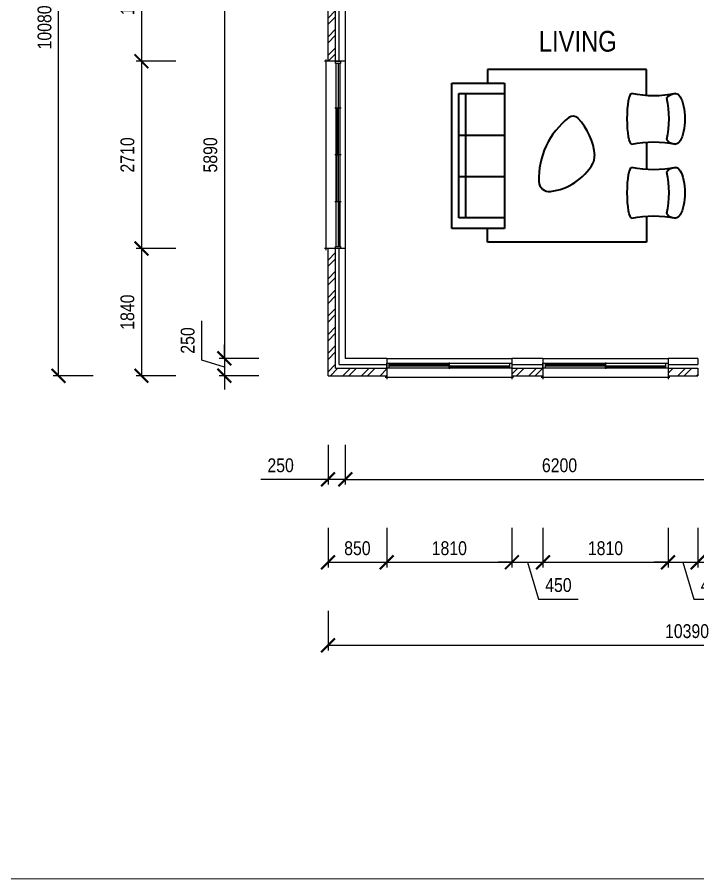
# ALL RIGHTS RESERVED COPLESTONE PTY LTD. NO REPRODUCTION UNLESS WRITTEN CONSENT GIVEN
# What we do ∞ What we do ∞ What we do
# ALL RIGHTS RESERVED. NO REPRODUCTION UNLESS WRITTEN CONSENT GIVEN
# Model space of a CAD drawing. Header units: millimetres. Extents: x -20526 to 19775, y -17106 to 7589.
# Drawn here: x -11035 to -1188, y -17106 to -4640 of the extents above; entities that cross this region are included whole.
import ezdxf

# ---------------------------------------------------------------- set-up
doc = ezdxf.new("R2010")
doc.units = ezdxf.units.MM
doc.layers.get('0').update_dxf_attribs({"lineweight": 25})
doc.layers.get('Defpoints').update_dxf_attribs({"color": 8, "lineweight": 18})
doc.layers.add('DIM', color=8, linetype='Continuous', lineweight=18)
doc.layers.add('FURNITURE', color=8, linetype='Continuous', lineweight=35)
for name, color, linetype in [('HATCH WALLS', 8, 'Continuous'), ('TEXT FLOORPLAN', 7, 'Continuous'), ('WALL - EXTERNAL', 2, 'Continuous'), ('WALL - INTERNAL', 7, 'Continuous'), ('WINDOWS', 7, 'Continuous')]:
    doc.layers.add(name, color=color, linetype=linetype)
doc.styles.get("Standard").update_dxf_attribs({"font": 'swissc.ttf'})
doc.dimstyles.new('DIM 100 ARCH', dxfattribs={"dimscale": 100, "dimtxt": 2, "dimasz": 2, "dimexe": 0.75, "dimexo": 1.5, "dimgap": 1, "dimtad": 1, "dimdec": 0, "dimzin": 0, "dimdsep": 46, "dimtxsty": 'Standard', "dimblk": 'ARCHTICK', "dimcen": 0.09, "dimclrd": 8, "dimclre": 8, "dimclrt": 7, "dimadec": 0, "dimazin": 0, "dimtfac": 1, "dimtdec": 0, "dimtmove": 0, "dimatfit": 1, "dimfxl": 5, "dimfxlon": 1, "dimtfill": 1, "dimtolj": 1, "dimtzin": 0, "dimarcsym": 0})

# ---------------------------------------------------------------- blocks, each defined once
blk = doc.blocks.new('Lounge Rug and Armchair')
at = {"color": 0, "linetype": 'Continuous'}
for p, q in [((517, 1250), (517, 1050)), ((2817, 1250), (517, 1250)), ((2817, 871), (2817, 1250)), ((0, 1050), (760, 1050)), ((0, -1050), (0, 1050)), ((760, 1050), (760, -1050)), ((100, 900), (760, 900)), ((100, -900), (100, 900)), ((200, -900), (200, 900)), ((100, 300), (760, 300)), ((2817, 197), (2817, -199)), ((100, -300), (760, -300)), ((760, -900), (100, -900)), ((2817, -873), (2817, -1250)), ((760, -1050), (0, -1050)), ((517, -1250), (517, -1050)), ((2817, -1250), (517, -1250))]:
    blk.add_line(p, q, dxfattribs=at)
at = {"color": 0, "linetype": 'Continuous', "extrusion": (0, 0, -1)}
for centre, major_axis, ratio, start_param, end_param in [((2605, 535), (0, 367), 0.181818, 3.141593, 6.283185), ((2921, 2351), (-1049, 1049), 1, 3.711968, 4.141998), ((3237, 737), (116, 116), 1, 4.564573, 5.503741), ((3238, 535), (0, 367), 0.363636, 0, 3.141593), ((1772, 535), (966, 966), 1, 0.564076, 1.006705), ((2921, -1394), (-1127, 1127), 1, 0.585487, 0.985294), ((3231, 322), (109, 109), 1, 2.313872, 3.325821), ((2605, -535), (0, 367), 0.181818, 3.141593, 6.283185), ((2921, 1281), (-1049, 1049), 1, 3.711968, 4.141998), ((3237, -333), (116, 116), 1, 4.564573, 5.503741), ((1772, -535), (966, 966), 1, 0.564076, 1.006705), ((3238, -535), (0, 367), 0.363636, 0, 3.141593), ((2921, -2464), (-1127, 1127), 1, 0.585487, 0.985294), ((3231, -748), (109, 109), 1, 2.313872, 3.325821)]:
    blk.add_ellipse(centre, major_axis=major_axis, ratio=ratio, start_param=start_param, end_param=end_param, dxfattribs=at)
at = {"color": 0, "linetype": 'Continuous'}
for centre, major_axis, start_param, end_param in [((2368, -328), (-784, 784), -0.131262, 0.825702), ((1754, 473), (70.7, 70.7), 6.263391, 7.72272), ((1197, -63), (617, 617), 5.574035, 6.263391), ((1867, -12), (141, 141), 4.975498, 5.574035), ((1331, 297), (-579, 579), 2.473206, 3.404702), ((1409, -367), (-106, 106), 0.825702, 2.473206)]:
    blk.add_ellipse(centre, major_axis=major_axis, ratio=1, start_param=start_param, end_param=end_param, dxfattribs=at)
blk = doc.blocks.new('*U91')
at = {"color": 0, "linetype": 'ByBlock'}
for p, q in [((1835, 275), (-25, 275)), ((0, 0), (0, 300)), ((1810, 0), (1810, 300)), ((30, 135), (1780, 135)), ((905, 60), (905, 150)), ((0, 0), (1810, 0)), ((30, 105), (1780, 105)), ((1780, 75), (30, 75))]:
    blk.add_line(p, q, dxfattribs=at)
for points in [[(0, 70), (30, 70), (30, 140), (0, 140)], [(1780, 70), (1810, 70), (1810, 140), (1780, 140)]]:
    blk.add_lwpolyline(points, close=True, dxfattribs=at)
for points in [[(1780, 130), (905, 130), (905, 110), (1780, 110)], [(30, 80), (905, 80), (905, 100), (30, 100)]]:
    blk.add_lwpolyline(points, dxfattribs=at)
blk = doc.blocks.new('*U93')
at = {"color": 0, "linetype": 'ByBlock'}
for p, q in [((2735, 275), (-25, 275)), ((0, 0), (0, 300)), ((2710, 0), (2710, 300)), ((30, 135), (2680, 135)), ((677.5, 60), (677.5, 150)), ((1355, 60), (1355, 150)), ((2032.5, 60), (2032.5, 150)), ((0, 0), (2710, 0)), ((30, 105), (2680, 105)), ((2680, 75), (30, 75))]:
    blk.add_line(p, q, dxfattribs=at)
for points in [[(0, 70), (30, 70), (30, 140), (0, 140)], [(677.5, 130), (1355, 130), (1355, 110), (677.5, 110)], [(2032.5, 130), (1355, 130), (1355, 110), (2032.5, 110)], [(2680, 70), (2710, 70), (2710, 140), (2680, 140)]]:
    blk.add_lwpolyline(points, close=True, dxfattribs=at)
for points in [[(30, 80), (677.5, 80), (677.5, 100), (30, 100)], [(2680, 80), (2032.5, 80), (2032.5, 100), (2680, 100)]]:
    blk.add_lwpolyline(points, dxfattribs=at)
blk = doc.blocks.new('_ArchTick')
at = {"color": 0, "linetype": 'ByBlock', "const_width": 0.15}
blk.add_lwpolyline([(-0.5, -0.5), (0.5, 0.5)], dxfattribs=at)
blk = doc.blocks.new('*D121')
at = {"layer": 'Defpoints', "color": 0, "transparency": 16777216}
for p in [(-4288, -3687), (-8038, -9577), (-6288, -9577)]:
    blk.add_point(p, dxfattribs=at)
at = {"layer": 'DIM', "color": 8, "lineweight": -2, "transparency": 16777216}
for p, q in [((-7538, -3687), (-8113, -3687)), ((-8038, -3687), (-8038, -9577)), ((-7538, -9577), (-8113, -9577))]:
    blk.add_line(p, q, dxfattribs=at)
at = {"layer": 'DIM', "color": 8, "lineweight": -2, "transparency": 16777216, "xscale": 200, "yscale": 200, "zscale": 200}
for p, rotation in [((-8038, -3687), 90), ((-8038, -9577), 270)]:
    blk.add_blockref('_ArchTick', p, dxfattribs=dict(at, rotation=rotation))
at = {"layer": 'DIM', "color": 7, "transparency": 16777216, "insert": (-8240, -6632), "char_height": 200, "attachment_point": 5, "rotation": 90, "bg_fill": 3, "box_fill_scale": 1.1, "bg_fill_color": 256, "bg_fill_true_color": 13158600, "bg_fill_transparency": 0}
blk.add_mtext('\\A1;5890', dxfattribs=at)
blk = doc.blocks.new('*D122')
at = {"layer": 'Defpoints', "color": 0, "transparency": 16777216}
for p in [(-6288, -9577), (-8038, -9827), (-6538, -9827)]:
    blk.add_point(p, dxfattribs=at)
at = {"layer": 'DIM', "color": 8, "lineweight": -2, "transparency": 16777216}
for p, q in [((-8365, -9603), (-8365, -9031)), ((-8038, -9577), (-8038, -9377)), ((-7538, -9577), (-8113, -9577)), ((-8038, -9577), (-8038, -9827)), ((-8038, -9577), (-8038, -9827)), ((-8038, -9702), (-8365, -9603)), ((-7538, -9827), (-8113, -9827)), ((-8038, -9827), (-8038, -10027))]:
    blk.add_line(p, q, dxfattribs=at)
at = {"layer": 'DIM', "color": 8, "lineweight": -2, "transparency": 16777216, "xscale": 200, "yscale": 200, "zscale": 200}
for p, rotation in [((-8038, -9577), 270), ((-8038, -9827), 90)]:
    blk.add_blockref('_ArchTick', p, dxfattribs=dict(at, rotation=rotation))
at = {"layer": 'DIM', "color": 7, "transparency": 16777216, "insert": (-8568, -9317), "char_height": 200, "attachment_point": 5, "rotation": 90, "bg_fill": 3, "box_fill_scale": 1.1, "bg_fill_color": 256, "bg_fill_true_color": 13158600, "bg_fill_transparency": 0}
blk.add_mtext('\\A1;250', dxfattribs=at)
blk = doc.blocks.new('*D126')
at = {"layer": 'Defpoints', "color": 0, "transparency": 16777216}
for p in [(-6538, -3437), (-9238, -5277), (-6588, -5277)]:
    blk.add_point(p, dxfattribs=at)
at = {"layer": 'DIM', "color": 8, "lineweight": -2, "transparency": 16777216}
for p, q in [((-8738, -3437), (-9313, -3437)), ((-9238, -3437), (-9238, -5277)), ((-8738, -5277), (-9313, -5277))]:
    blk.add_line(p, q, dxfattribs=at)
at = {"layer": 'DIM', "color": 8, "lineweight": -2, "transparency": 16777216, "xscale": 200, "yscale": 200, "zscale": 200}
for p, rotation in [((-9238, -3437), 90), ((-9238, -5277), 270)]:
    blk.add_blockref('_ArchTick', p, dxfattribs=dict(at, rotation=rotation))
at = {"layer": 'DIM', "color": 7, "transparency": 16777216, "insert": (-9440, -4357), "char_height": 200, "attachment_point": 5, "rotation": 90, "bg_fill": 3, "box_fill_scale": 1.1, "bg_fill_color": 256, "bg_fill_true_color": 13158600, "bg_fill_transparency": 0}
blk.add_mtext('\\A1;1840', dxfattribs=at)
blk = doc.blocks.new('*D127')
at = {"layer": 'Defpoints', "color": 0, "transparency": 16777216}
for p in [(-6588, -5277), (-9238, -7987), (-6588, -7987)]:
    blk.add_point(p, dxfattribs=at)
at = {"layer": 'DIM', "color": 8, "lineweight": -2, "transparency": 16777216}
for p, q in [((-8738, -5277), (-9313, -5277)), ((-9238, -5277), (-9238, -7987)), ((-8738, -7987), (-9313, -7987))]:
    blk.add_line(p, q, dxfattribs=at)
at = {"layer": 'DIM', "color": 8, "lineweight": -2, "transparency": 16777216, "xscale": 200, "yscale": 200, "zscale": 200}
for p, rotation in [((-9238, -5277), 90), ((-9238, -7987), 270)]:
    blk.add_blockref('_ArchTick', p, dxfattribs=dict(at, rotation=rotation))
at = {"layer": 'DIM', "color": 7, "transparency": 16777216, "insert": (-9440, -6632), "char_height": 200, "attachment_point": 5, "rotation": 90, "bg_fill": 3, "box_fill_scale": 1.1, "bg_fill_color": 256, "bg_fill_true_color": 13158600, "bg_fill_transparency": 0}
blk.add_mtext('\\A1;2710', dxfattribs=at)
blk = doc.blocks.new('*D128')
at = {"layer": 'Defpoints', "color": 0, "transparency": 16777216}
for p in [(-6588, -7987), (-9238, -9827), (-6538, -9827)]:
    blk.add_point(p, dxfattribs=at)
at = {"layer": 'DIM', "color": 8, "lineweight": -2, "transparency": 16777216}
for p, q in [((-8738, -7987), (-9313, -7987)), ((-9238, -7987), (-9238, -9827)), ((-8738, -9827), (-9313, -9827))]:
    blk.add_line(p, q, dxfattribs=at)
at = {"layer": 'DIM', "color": 8, "lineweight": -2, "transparency": 16777216, "xscale": 200, "yscale": 200, "zscale": 200}
for p, rotation in [((-9238, -7987), 90), ((-9238, -9827), 270)]:
    blk.add_blockref('_ArchTick', p, dxfattribs=dict(at, rotation=rotation))
at = {"layer": 'DIM', "color": 7, "transparency": 16777216, "insert": (-9440, -8907), "char_height": 200, "attachment_point": 5, "rotation": 90, "bg_fill": 3, "box_fill_scale": 1.1, "bg_fill_color": 256, "bg_fill_true_color": 13158600, "bg_fill_transparency": 0}
blk.add_mtext('\\A1;1840', dxfattribs=at)
blk = doc.blocks.new('*D129')
at = {"layer": 'Defpoints', "color": 0, "transparency": 16777216}
for p in [(-10438, 253), (-4538, 253), (-6538, -9827)]:
    blk.add_point(p, dxfattribs=at)
at = {"layer": 'DIM', "color": 8, "lineweight": -2, "transparency": 16777216}
for p, q in [((-9938, 253), (-10513, 253)), ((-10438, -9827), (-10438, 253)), ((-9938, -9827), (-10513, -9827))]:
    blk.add_line(p, q, dxfattribs=at)
at = {"layer": 'DIM', "color": 8, "lineweight": -2, "transparency": 16777216, "xscale": 200, "yscale": 200, "zscale": 200}
for p, rotation in [((-10438, 253), 90), ((-10438, -9827), 270)]:
    blk.add_blockref('_ArchTick', p, dxfattribs=dict(at, rotation=rotation))
at = {"layer": 'DIM', "color": 7, "transparency": 16777216, "insert": (-10640, -4787), "char_height": 200, "attachment_point": 5, "rotation": 90, "bg_fill": 3, "box_fill_scale": 1.1, "bg_fill_color": 256, "bg_fill_true_color": 13158600, "bg_fill_transparency": 0}
blk.add_mtext('\\A1;10080', dxfattribs=at)
blk = doc.blocks.new('*D131')
at = {"layer": 'Defpoints', "color": 0, "transparency": 16777216}
for p in [(-6288, -9577), (-6538, -9827), (-6538, -11327)]:
    blk.add_point(p, dxfattribs=at)
at = {"layer": 'DIM', "color": 8, "lineweight": -2, "transparency": 16777216}
for p, q in [((-6538, -10827), (-6538, -11402)), ((-6288, -10827), (-6288, -11402)), ((-6538, -11327), (-7510, -11327)), ((-6288, -11327), (-6538, -11327)), ((-6288, -11327), (-6088, -11327))]:
    blk.add_line(p, q, dxfattribs=at)
at = {"layer": 'DIM', "color": 8, "lineweight": -2, "transparency": 16777216, "xscale": 200, "yscale": 200, "zscale": 200}
blk.add_blockref('_ArchTick', (-6538, -11327), dxfattribs=at)
at = {"layer": 'DIM', "color": 8, "lineweight": -2, "transparency": 16777216, "xscale": 200, "yscale": 200, "zscale": 200, "rotation": 180}
blk.add_blockref('_ArchTick', (-6288, -11327), dxfattribs=at)
at = {"layer": 'DIM', "color": 7, "transparency": 16777216, "insert": (-7224, -11124), "char_height": 200, "attachment_point": 5, "bg_fill": 3, "box_fill_scale": 1.1, "bg_fill_color": 256, "bg_fill_true_color": 13158600, "bg_fill_transparency": 0}
blk.add_mtext('\\A1;250', dxfattribs=at)
blk = doc.blocks.new('*D132')
at = {"layer": 'Defpoints', "color": 0, "transparency": 16777216}
for p in [(-6288, -9577), (-88, -9577), (-88, -11327)]:
    blk.add_point(p, dxfattribs=at)
at = {"layer": 'DIM', "color": 8, "lineweight": -2, "transparency": 16777216}
for p, q in [((-6288, -10827), (-6288, -11402)), ((-88, -10827), (-88, -11402)), ((-6288, -11327), (-88, -11327))]:
    blk.add_line(p, q, dxfattribs=at)
at = {"layer": 'DIM', "color": 8, "lineweight": -2, "transparency": 16777216, "xscale": 200, "yscale": 200, "zscale": 200, "rotation": 180}
blk.add_blockref('_ArchTick', (-6288, -11327), dxfattribs=at)
at = {"layer": 'DIM', "color": 8, "lineweight": -2, "transparency": 16777216, "xscale": 200, "yscale": 200, "zscale": 200}
blk.add_blockref('_ArchTick', (-88, -11327), dxfattribs=at)
at = {"layer": 'DIM', "color": 7, "transparency": 16777216, "insert": (-3188, -11124), "char_height": 200, "attachment_point": 5, "bg_fill": 3, "box_fill_scale": 1.1, "bg_fill_color": 256, "bg_fill_true_color": 13158600, "bg_fill_transparency": 0}
blk.add_mtext('\\A1;6200', dxfattribs=at)
blk = doc.blocks.new('*D136')
at = {"layer": 'Defpoints', "color": 0, "transparency": 16777216}
for p in [(-6538, -9827), (-5688, -9877), (-5688, -12527)]:
    blk.add_point(p, dxfattribs=at)
at = {"layer": 'DIM', "color": 8, "lineweight": -2, "transparency": 16777216}
for p, q in [((-6538, -12027), (-6538, -12602)), ((-5688, -12027), (-5688, -12602)), ((-6538, -12527), (-5688, -12527))]:
    blk.add_line(p, q, dxfattribs=at)
at = {"layer": 'DIM', "color": 8, "lineweight": -2, "transparency": 16777216, "xscale": 200, "yscale": 200, "zscale": 200, "rotation": 180}
blk.add_blockref('_ArchTick', (-6538, -12527), dxfattribs=at)
at = {"layer": 'DIM', "color": 8, "lineweight": -2, "transparency": 16777216, "xscale": 200, "yscale": 200, "zscale": 200}
blk.add_blockref('_ArchTick', (-5688, -12527), dxfattribs=at)
at = {"layer": 'DIM', "color": 7, "transparency": 16777216, "insert": (-6113, -12324), "char_height": 200, "attachment_point": 5, "bg_fill": 3, "box_fill_scale": 1.1, "bg_fill_color": 256, "bg_fill_true_color": 13158600, "bg_fill_transparency": 0}
blk.add_mtext('\\A1;850', dxfattribs=at)
blk = doc.blocks.new('*D137')
at = {"layer": 'Defpoints', "color": 0, "transparency": 16777216}
for p in [(-5688, -9877), (-3878, -9877), (-3878, -12527)]:
    blk.add_point(p, dxfattribs=at)
at = {"layer": 'DIM', "color": 8, "lineweight": -2, "transparency": 16777216}
for p, q in [((-5688, -12027), (-5688, -12602)), ((-3878, -12027), (-3878, -12602)), ((-5688, -12527), (-3878, -12527))]:
    blk.add_line(p, q, dxfattribs=at)
at = {"layer": 'DIM', "color": 8, "lineweight": -2, "transparency": 16777216, "xscale": 200, "yscale": 200, "zscale": 200, "rotation": 180}
blk.add_blockref('_ArchTick', (-5688, -12527), dxfattribs=at)
at = {"layer": 'DIM', "color": 8, "lineweight": -2, "transparency": 16777216, "xscale": 200, "yscale": 200, "zscale": 200}
blk.add_blockref('_ArchTick', (-3878, -12527), dxfattribs=at)
at = {"layer": 'DIM', "color": 7, "transparency": 16777216, "insert": (-4783, -12324), "char_height": 200, "attachment_point": 5, "bg_fill": 3, "box_fill_scale": 1.1, "bg_fill_color": 256, "bg_fill_true_color": 13158600, "bg_fill_transparency": 0}
blk.add_mtext('\\A1;1810', dxfattribs=at)
blk = doc.blocks.new('*D138')
at = {"layer": 'Defpoints', "color": 0, "transparency": 16777216}
for p in [(-3878, -9877), (-3428, -9877), (-3428, -12527)]:
    blk.add_point(p, dxfattribs=at)
at = {"layer": 'DIM', "color": 8, "lineweight": -2, "transparency": 16777216}
for p, q in [((-3878, -12027), (-3878, -12602)), ((-3428, -12027), (-3428, -12602)), ((-3878, -12527), (-4078, -12527)), ((-3878, -12527), (-3428, -12527)), ((-3878, -12527), (-3428, -12527)), ((-3653, -12527), (-3493, -13059)), ((-3428, -12527), (-3228, -12527)), ((-3493, -13059), (-2916, -13059))]:
    blk.add_line(p, q, dxfattribs=at)
at = {"layer": 'DIM', "color": 8, "lineweight": -2, "transparency": 16777216, "xscale": 200, "yscale": 200, "zscale": 200}
blk.add_blockref('_ArchTick', (-3878, -12527), dxfattribs=at)
at = {"layer": 'DIM', "color": 8, "lineweight": -2, "transparency": 16777216, "xscale": 200, "yscale": 200, "zscale": 200, "rotation": 180}
blk.add_blockref('_ArchTick', (-3428, -12527), dxfattribs=at)
at = {"layer": 'DIM', "color": 7, "transparency": 16777216, "insert": (-3204, -12857), "char_height": 200, "attachment_point": 5, "bg_fill": 3, "box_fill_scale": 1.1, "bg_fill_color": 256, "bg_fill_true_color": 13158600, "bg_fill_transparency": 0}
blk.add_mtext('\\A1;450', dxfattribs=at)
blk = doc.blocks.new('*D139')
at = {"layer": 'Defpoints', "color": 0, "transparency": 16777216}
for p in [(-3428, -9877), (-1618, -9877), (-1618, -12527)]:
    blk.add_point(p, dxfattribs=at)
at = {"layer": 'DIM', "color": 8, "lineweight": -2, "transparency": 16777216}
for p, q in [((-3428, -12027), (-3428, -12602)), ((-1618, -12027), (-1618, -12602)), ((-3428, -12527), (-1618, -12527))]:
    blk.add_line(p, q, dxfattribs=at)
at = {"layer": 'DIM', "color": 8, "lineweight": -2, "transparency": 16777216, "xscale": 200, "yscale": 200, "zscale": 200, "rotation": 180}
blk.add_blockref('_ArchTick', (-3428, -12527), dxfattribs=at)
at = {"layer": 'DIM', "color": 8, "lineweight": -2, "transparency": 16777216, "xscale": 200, "yscale": 200, "zscale": 200}
blk.add_blockref('_ArchTick', (-1618, -12527), dxfattribs=at)
at = {"layer": 'DIM', "color": 7, "transparency": 16777216, "insert": (-2523, -12324), "char_height": 200, "attachment_point": 5, "bg_fill": 3, "box_fill_scale": 1.1, "bg_fill_color": 256, "bg_fill_true_color": 13158600, "bg_fill_transparency": 0}
blk.add_mtext('\\A1;1810', dxfattribs=at)
blk = doc.blocks.new('*D140')
at = {"layer": 'Defpoints', "color": 0, "transparency": 16777216}
for p in [(-1188, -9827), (-1618, -9877), (-1188, -12527)]:
    blk.add_point(p, dxfattribs=at)
at = {"layer": 'DIM', "color": 8, "lineweight": -2, "transparency": 16777216}
for p, q in [((-1618, -12027), (-1618, -12602)), ((-1188, -12027), (-1188, -12602)), ((-1618, -12527), (-1818, -12527)), ((-1618, -12527), (-1188, -12527)), ((-1618, -12527), (-1188, -12527)), ((-1403, -12527), (-1243, -13059)), ((-1188, -12527), (-988, -12527)), ((-1243, -13059), (-666, -13059))]:
    blk.add_line(p, q, dxfattribs=at)
at = {"layer": 'DIM', "color": 8, "lineweight": -2, "transparency": 16777216, "xscale": 200, "yscale": 200, "zscale": 200}
blk.add_blockref('_ArchTick', (-1618, -12527), dxfattribs=at)
at = {"layer": 'DIM', "color": 8, "lineweight": -2, "transparency": 16777216, "xscale": 200, "yscale": 200, "zscale": 200, "rotation": 180}
blk.add_blockref('_ArchTick', (-1188, -12527), dxfattribs=at)
at = {"layer": 'DIM', "color": 7, "transparency": 16777216, "insert": (-954, -12857), "char_height": 200, "attachment_point": 5, "bg_fill": 3, "box_fill_scale": 1.1, "bg_fill_color": 256, "bg_fill_true_color": 13158600, "bg_fill_transparency": 0}
blk.add_mtext('\\A1;430', dxfattribs=at)
blk = doc.blocks.new('*D141')
at = {"layer": 'Defpoints', "color": 0, "transparency": 16777216}
for p in [(-1188, -9827), (-288, -9827), (-288, -12527)]:
    blk.add_point(p, dxfattribs=at)
at = {"layer": 'DIM', "color": 8, "lineweight": -2, "transparency": 16777216}
for p, q in [((-1188, -12027), (-1188, -12602)), ((-288, -12027), (-288, -12602)), ((-1188, -12527), (-288, -12527))]:
    blk.add_line(p, q, dxfattribs=at)
at = {"layer": 'DIM', "color": 8, "lineweight": -2, "transparency": 16777216, "xscale": 200, "yscale": 200, "zscale": 200, "rotation": 180}
blk.add_blockref('_ArchTick', (-1188, -12527), dxfattribs=at)
at = {"layer": 'DIM', "color": 8, "lineweight": -2, "transparency": 16777216, "xscale": 200, "yscale": 200, "zscale": 200}
blk.add_blockref('_ArchTick', (-288, -12527), dxfattribs=at)
at = {"layer": 'DIM', "color": 7, "transparency": 16777216, "insert": (-738, -12324), "char_height": 200, "attachment_point": 5, "bg_fill": 3, "box_fill_scale": 1.1, "bg_fill_color": 256, "bg_fill_true_color": 13158600, "bg_fill_transparency": 0}
blk.add_mtext('\\A1;900', dxfattribs=at)
blk = doc.blocks.new('*D145')
at = {"layer": 'Defpoints', "color": 0, "transparency": 16777216}
for p in [(-6538, -9827), (3852, -9827), (3852, -13727)]:
    blk.add_point(p, dxfattribs=at)
at = {"layer": 'DIM', "color": 8, "lineweight": -2, "transparency": 16777216}
for p, q in [((-6538, -13227), (-6538, -13802)), ((3852, -13227), (3852, -13802)), ((-6538, -13727), (3852, -13727))]:
    blk.add_line(p, q, dxfattribs=at)
at = {"layer": 'DIM', "color": 8, "lineweight": -2, "transparency": 16777216, "xscale": 200, "yscale": 200, "zscale": 200, "rotation": 180}
blk.add_blockref('_ArchTick', (-6538, -13727), dxfattribs=at)
at = {"layer": 'DIM', "color": 8, "lineweight": -2, "transparency": 16777216, "xscale": 200, "yscale": 200, "zscale": 200}
blk.add_blockref('_ArchTick', (3852, -13727), dxfattribs=at)
at = {"layer": 'DIM', "color": 7, "transparency": 16777216, "insert": (-1343, -13524), "char_height": 200, "attachment_point": 5, "bg_fill": 3, "box_fill_scale": 1.1, "bg_fill_color": 256, "bg_fill_true_color": 13158600, "bg_fill_transparency": 0}
blk.add_mtext('\\A1;10390', dxfattribs=at)

msp = doc.modelspace()

# ---------------------------------------------------------------- hatches: boundary and pattern name
at = {"layer": 'HATCH WALLS'}
h = msp.add_hatch(dxfattribs=at)
h.set_pattern_fill('ANSI32', color=256, scale=20)
h.paths.add_polyline_path([(-3587.6, 253.3), (-4537.6, 253.3), (-4537.6, -2026.7), (-4427.6, -2026.7), (-4427.6, 143.3), (-3587.6, 143.3), (-3587.6, 173.3)])
h.paths.add_polyline_path([(897.4, 253.3), (-2687.6, 253.3), (-2687.6, 143.3), (897.4, 143.3)])
h.paths.add_polyline_path([(3852.4, 253.3), (2707.4, 253.3), (2707.4, 143.3), (3742.4, 143.3), (3742.4, -4481.7), (3852.4, -4481.7)])
h.paths.add_polyline_path([(3852.4, -5091.7), (3742.4, -5091.7), (3742.4, -9716.7), (2707.4, -9716.7), (2707.4, -9826.7), (3852.4, -9826.7)])
h.paths.add_polyline_path([(-4427.6, -3236.7), (-4537.6, -3236.7), (-4537.6, -3436.7), (-4737.6, -3436.7), (-4737.6, -3546.7), (-4427.6, -3546.7)])
h.paths.add_polyline_path([(-5947.6, -3436.7), (-6537.6, -3436.7), (-6537.6, -5276.7), (-6427.6, -5276.7), (-6427.6, -3546.7), (-5947.6, -3546.7)])
h.paths.add_polyline_path([(-6427.6, -7986.7), (-6537.6, -7986.7), (-6537.6, -9826.7), (-5687.6, -9826.7), (-5687.6, -9716.7), (-6427.6, -9716.7)])
h.paths.add_polyline_path([(-3427.6, -9716.7), (-3877.6, -9716.7), (-3877.6, -9826.7), (-3427.6, -9826.7)])
h.paths.add_polyline_path([(-1187.6, -9716.7), (-1617.6, -9716.7), (-1617.6, -9826.7), (-1187.6, -9826.7)])
h.paths.add_polyline_path([(897.4, -9716.7), (-287.6, -9716.7), (-287.6, -9826.7), (897.4, -9826.7)])

# ---------------------------------------------------------------- linework, layer by layer
at = {"layer": 'WALL - EXTERNAL'}
for p, q in [((-6537.6, -5276.7), (-6537.6, -3436.7)), ((-6427.6, -5276.7), (-6427.6, -3546.7)), ((-6537.6, -9826.7), (-6537.6, -7986.7)), ((-6427.6, -9716.7), (-6427.6, -7986.7)), ((-6427.6, -9716.7), (-5687.6, -9716.7)), ((-3877.6, -9716.7), (-3427.6, -9716.7)), ((-1617.6, -9716.7), (-1187.6, -9716.7)), ((-1187.6, -9716.7), (-1187.6, -9826.7)), ((-6537.6, -9826.7), (-5687.6, -9826.7)), ((-3877.6, -9826.7), (-3427.6, -9826.7)), ((-1617.6, -9826.7), (-1187.6, -9826.7))]:
    msp.add_line(p, q, dxfattribs=at)
at = {"layer": 'WALL - INTERNAL'}
for p, q in [((-6377.6, -5276.7), (-6377.6, -3596.7)), ((-6287.6, -3686.7), (-6287.6, -5276.7)), ((-6377.6, -9666.7), (-6377.6, -7986.7)), ((-6287.6, -7986.7), (-6287.6, -9576.7)), ((-5687.6, -9576.7), (-6287.6, -9576.7)), ((-3427.6, -9576.7), (-3877.6, -9576.7)), ((-1187.6, -9576.7), (-1617.6, -9576.7)), ((-1187.6, -9576.7), (-1187.6, -9666.7)), ((-6377.6, -9666.7), (-5687.6, -9666.7)), ((-3877.6, -9666.7), (-3427.6, -9666.7)), ((-1617.6, -9666.7), (-1187.6, -9666.7))]:
    msp.add_line(p, q, dxfattribs=at)

# ---------------------------------------------------------------- block references
at = {"layer": 'FURNITURE'}
msp.add_blockref('Lounge Rug and Armchair', (-4746.1, -6644.5), dxfattribs=at)
at = {"layer": 'WINDOWS', "xscale": -1}
for name, p, rotation in [('*U93', (-6287.6, -5276.7), 90), ('*U91', (-5687.6, -9576.7), 180), ('*U91', (-3427.6, -9576.7), 180)]:
    msp.add_blockref(name, p, dxfattribs=dict(at, rotation=rotation))

# ---------------------------------------------------------------- texts
at = {"layer": 'TEXT FLOORPLAN', "insert": (-2924.2, -4837.5), "char_height": 300, "attachment_point": 2}
msp.add_mtext('LIVING', dxfattribs=at)

# ---------------------------------------------------------------- next in the draw order: dimensions: what is measured, and where the dimension line sits
at = {"layer": 'DIM'}
dim = msp.add_linear_dim(base=(-8037.6, -9576.7), p1=(-4287.6, -3686.7), p2=(-6287.6, -9576.7), angle=90, dimstyle='DIM 100 ARCH', override={"dimtmove": 1}, dxfattribs=at)
dim.commit()
dim.dimension.update_dxf_attribs({"geometry": '*D121', "text_midpoint": (-8240.2, -6631.7)})

# ---------------------------------------------------------------- next in the draw order: dimensions: what is measured, and where the dimension line sits
for base, p1, p2, picture, middle in [((-9237.6, -5276.7), (-6537.6, -3436.7), (-6587.6, -5276.7), '*D126', (-9440.2, -4356.7)), ((-8037.6, -9826.7), (-6287.6, -9576.7), (-6537.6, -9826.7), '*D122', (-8568.1, -9503.4))]:
    dim = msp.add_linear_dim(base=base, p1=p1, p2=p2, angle=90, dimstyle='DIM 100 ARCH', override={"dimtmove": 1}, dxfattribs=at)
    dim.commit()
    dim.dimension.update_dxf_attribs({"geometry": picture, "text_midpoint": middle})

# ---------------------------------------------------------------- next in the draw order: dimensions: what is measured, and where the dimension line sits
dim = msp.add_linear_dim(base=(-9237.6, -7986.7), p1=(-6587.6, -5276.7), p2=(-6587.6, -7986.7), angle=90, dimstyle='DIM 100 ARCH', override={"dimtmove": 1}, dxfattribs=at)
dim.commit()
dim.dimension.update_dxf_attribs({"geometry": '*D127', "text_midpoint": (-9440.3, -6631.7)})

# ---------------------------------------------------------------- next in the draw order: dimensions: what is measured, and where the dimension line sits
dim = msp.add_linear_dim(base=(-9237.6, -9826.7), p1=(-6587.6, -7986.7), p2=(-6537.6, -9826.7), angle=90, dimstyle='DIM 100 ARCH', override={"dimtmove": 1}, dxfattribs=at)
dim.commit()
dim.dimension.update_dxf_attribs({"geometry": '*D128', "text_midpoint": (-9440.2, -8906.7)})

# ---------------------------------------------------------------- next in the draw order: dimensions: what is measured, and where the dimension line sits
dim = msp.add_linear_dim(base=(-10437.6, 253.3), p1=(-6537.6, -9826.7), p2=(-4537.6, 253.3), angle=90, dimstyle='DIM 100 ARCH', dxfattribs=at)
dim.commit()
dim.dimension.update_dxf_attribs({"geometry": '*D129', "text_midpoint": (-10640.2, -4786.7)})

# ---------------------------------------------------------------- next in the draw order: dimensions: what is measured, and where the dimension line sits
dim = msp.add_linear_dim(base=(-6537.6, -11326.7), p1=(-6287.6, -9576.7), p2=(-6537.6, -9826.7), dimstyle='DIM 100 ARCH', dxfattribs=at)
dim.commit()
dim.dimension.update_dxf_attribs({"geometry": '*D131', "text_midpoint": (-7223.8, -11123.9)})

# ---------------------------------------------------------------- next in the draw order: dimensions: what is measured, and where the dimension line sits
dim = msp.add_linear_dim(base=(-87.6, -11326.7), p1=(-6287.6, -9576.7), p2=(-87.6, -9576.7), dimstyle='DIM 100 ARCH', override={"dimtmove": 1}, dxfattribs=at)
dim.commit()
dim.dimension.update_dxf_attribs({"geometry": '*D132', "text_midpoint": (-3187.6, -11123.9)})

# ---------------------------------------------------------------- next in the draw order: dimensions: what is measured, and where the dimension line sits
dim = msp.add_linear_dim(base=(-5687.6, -12526.7), p1=(-6537.6, -9826.7), p2=(-5687.6, -9876.7), dimstyle='DIM 100 ARCH', dxfattribs=at)
dim.commit()
dim.dimension.update_dxf_attribs({"geometry": '*D136', "text_midpoint": (-6112.6, -12324.1)})

# ---------------------------------------------------------------- next in the draw order: dimensions: what is measured, and where the dimension line sits
dim = msp.add_linear_dim(base=(-3877.6, -12526.7), p1=(-5687.6, -9876.7), p2=(-3877.6, -9876.7), dimstyle='DIM 100 ARCH', override={"dimtmove": 1}, dxfattribs=at)
dim.commit()
dim.dimension.update_dxf_attribs({"geometry": '*D137', "text_midpoint": (-4782.6, -12324.1)})

# ---------------------------------------------------------------- next in the draw order: dimensions: what is measured, and where the dimension line sits
dim = msp.add_linear_dim(base=(-3427.6, -12526.7), p1=(-3877.6, -9876.7), p2=(-3427.6, -9876.7), dimstyle='DIM 100 ARCH', override={"dimtmove": 1}, dxfattribs=at)
dim.commit()
dim.dimension.update_dxf_attribs({"geometry": '*D138', "text_midpoint": (-3392.8, -12856.8)})

# ---------------------------------------------------------------- next in the draw order: dimensions: what is measured, and where the dimension line sits
dim = msp.add_linear_dim(base=(-1617.6, -12526.7), p1=(-3427.6, -9876.7), p2=(-1617.6, -9876.7), dimstyle='DIM 100 ARCH', override={"dimtmove": 1}, dxfattribs=at)
dim.commit()
dim.dimension.update_dxf_attribs({"geometry": '*D139', "text_midpoint": (-2522.6, -12324.1)})

# ---------------------------------------------------------------- next in the draw order: dimensions: what is measured, and where the dimension line sits
dim = msp.add_linear_dim(base=(-1187.6, -12526.7), p1=(-1617.6, -9876.7), p2=(-1187.6, -9826.7), dimstyle='DIM 100 ARCH', override={"dimtmove": 1}, dxfattribs=at)
dim.commit()
dim.dimension.update_dxf_attribs({"geometry": '*D140', "text_midpoint": (-1142.8, -12856.8)})

# ---------------------------------------------------------------- next in the draw order: dimensions: what is measured, and where the dimension line sits
dim = msp.add_linear_dim(base=(-287.6, -12526.7), p1=(-1187.6, -9826.7), p2=(-287.6, -9826.7), dimstyle='DIM 100 ARCH', override={"dimtmove": 1}, dxfattribs=at)
dim.commit()
dim.dimension.update_dxf_attribs({"geometry": '*D141', "text_midpoint": (-737.6, -12324.1)})

# ---------------------------------------------------------------- next in the draw order: dimensions: what is measured, and where the dimension line sits
dim = msp.add_linear_dim(base=(3852.4, -13726.7), p1=(-6537.6, -9826.7), p2=(3852.4, -9826.7), dimstyle='DIM 100 ARCH', dxfattribs=at)
dim.commit()
dim.dimension.update_dxf_attribs({"geometry": '*D145', "text_midpoint": (-1342.6, -13524.1)})

# ---------------------------------------------------------------- next in the draw order: linework, layer by layer
at = {"layer": 'Defpoints'}
msp.add_lwpolyline([(-20526.4, 7588.6), (19775.2, 7588.6), (19775.2, -17106), (-20526.4, -17106)], close=True, dxfattribs=at)

doc.saveas('drawing.dxf')
